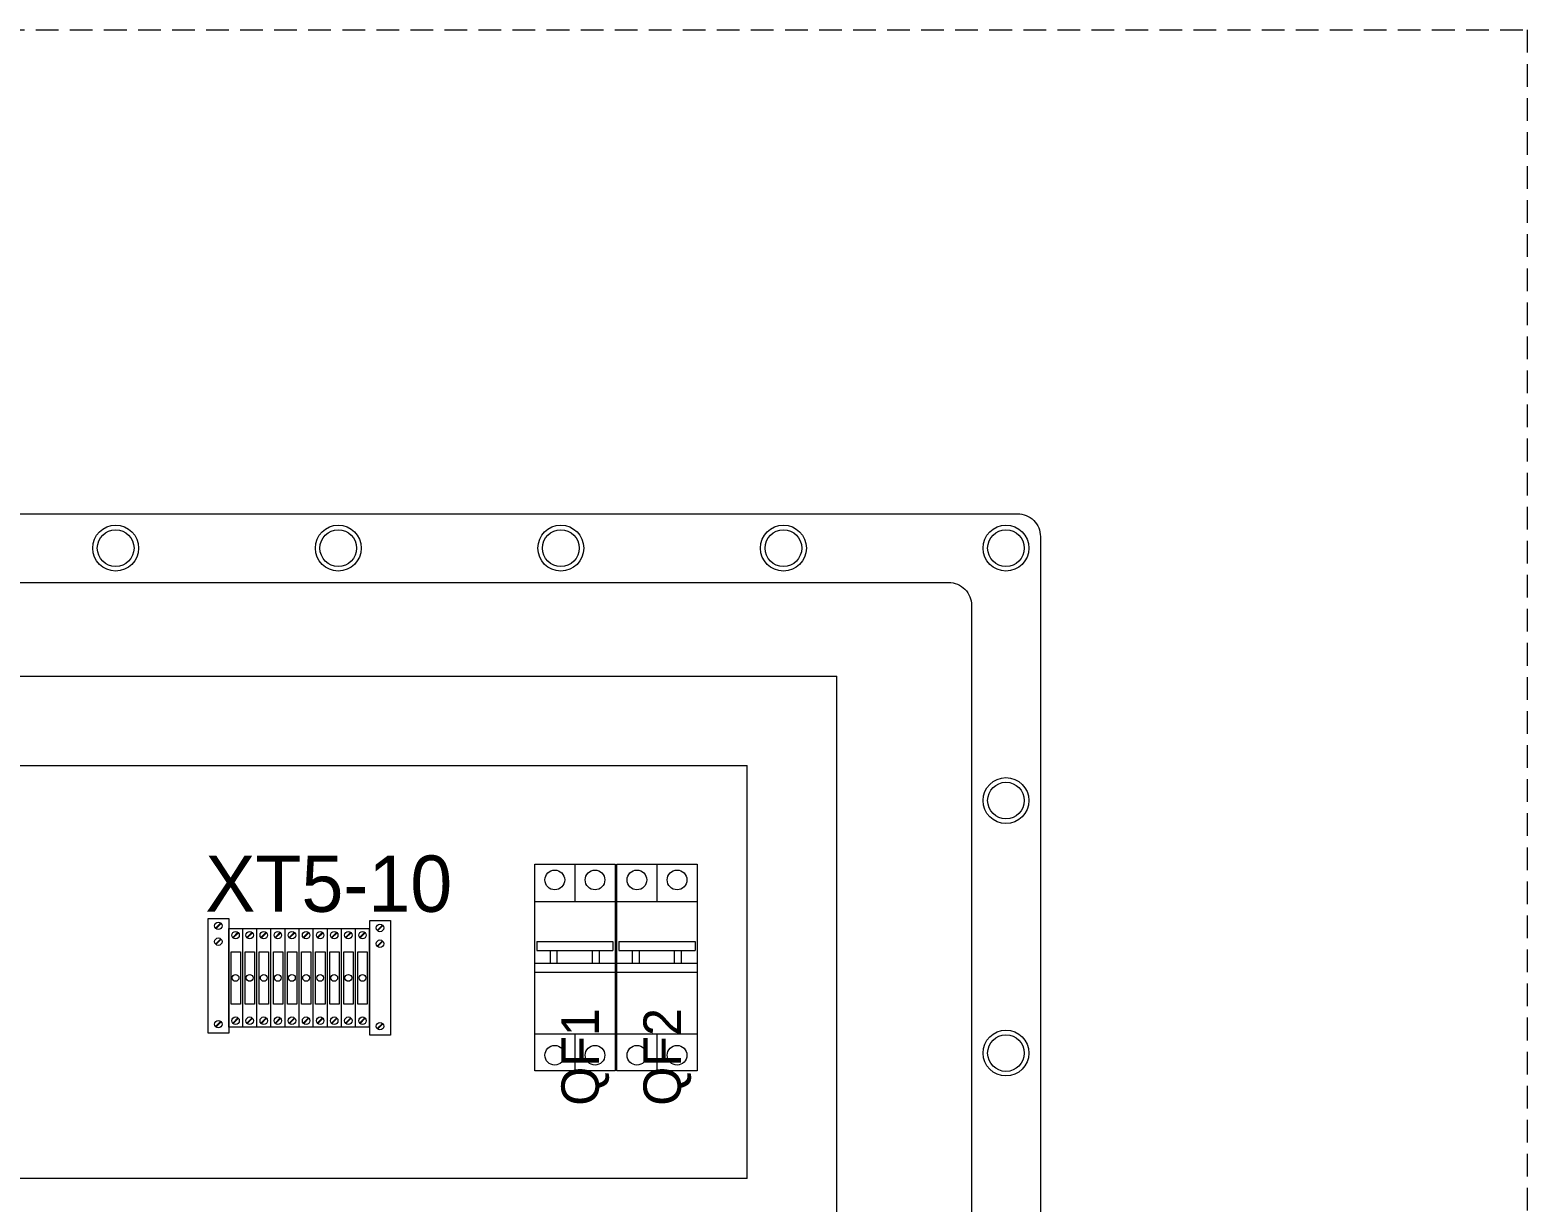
# Model space of a CAD drawing. Header units: millimetres. Extents: x 32721 to 72822, y 57624 to 123188.
# Drawn here: x 43316.1 to 43645.9, y 65405.2 to 65663.3 of the extents above; entities that cross this region are included whole.
import ezdxf

# ---------------------------------------------------------------- set-up
doc = ezdxf.new("R2010")
doc.units = ezdxf.units.MM
doc.header["$LTSCALE"] = 10
doc.linetypes.add('DASHED', pattern=[0.75, 0.5, -0.25])
doc.layers.add('1轮廓实线层', color=7, linetype='Continuous', lineweight=18)
doc.layers.add('6文字层', color=3, linetype='Continuous', lineweight=18)
doc.styles.add('样式 1', font='SIMYOU.TTF', dxfattribs={"width": 0.75})

msp = doc.modelspace()

# ---------------------------------------------------------------- linework, layer by layer
at = {"layer": '1轮廓实线层'}
for p, q in [((42836.15, 65556.79), (43533.62, 65556.79)), ((42851.31, 65541.63), (43518.46, 65541.63)), ((42875.97, 65521.04), (43493.8, 65521.04)), ((43493.8, 65188.21), (43493.8, 65521.04)), ((42895.69, 65501.33), (43474.08, 65501.33)), ((43474.08, 65410.36), (43474.08, 65501.33)), ((43427.3, 65479.59), (43436.15, 65479.59)), ((43427.3, 65434.1), (43427.3, 65479.59)), ((43436.15, 65479.59), (43444.99, 65479.59)), ((43436.15, 65479.59), (43436.15, 65471.43)), ((43444.99, 65479.59), (43444.99, 65434.1)), ((43445.37, 65479.59), (43454.22, 65479.59)), ((43445.37, 65434.1), (43445.37, 65479.59)), ((43454.22, 65479.59), (43463.06, 65479.59)), ((43454.22, 65479.59), (43454.22, 65471.43)), ((43463.06, 65479.59), (43463.06, 65434.1)), ((43427.3, 65471.43), (43444.99, 65471.43)), ((43445.37, 65471.43), (43463.06, 65471.43)), ((43427.76, 65462.61), (43444.53, 65462.61)), ((43427.76, 65462.61), (43427.76, 65460.61)), ((43427.76, 65460.61), (43444.53, 65460.61)), ((43430.75, 65457.84), (43430.75, 65460.61)), ((43432.27, 65457.84), (43432.27, 65460.61)), ((43440.02, 65457.84), (43440.02, 65460.61)), ((43441.54, 65457.84), (43441.54, 65460.61)), ((43444.53, 65462.61), (43444.53, 65460.61)), ((43445.83, 65462.61), (43462.6, 65462.61)), ((43445.83, 65462.61), (43445.83, 65460.61)), ((43445.83, 65460.61), (43462.6, 65460.61)), ((43448.82, 65457.84), (43448.82, 65460.61)), ((43450.34, 65457.84), (43450.34, 65460.61)), ((43458.09, 65457.84), (43458.09, 65460.61)), ((43459.61, 65457.84), (43459.61, 65460.61)), ((43462.6, 65462.61), (43462.6, 65460.61)), ((43427.3, 65457.84), (43444.99, 65457.84)), ((43445.37, 65457.84), (43463.06, 65457.84)), ((43427.3, 65455.84), (43444.99, 65455.84)), ((43445.37, 65455.84), (43463.06, 65455.84)), ((43427.3, 65442.26), (43444.99, 65442.26)), ((43436.15, 65442.26), (43436.15, 65434.1)), ((43445.37, 65442.26), (43463.06, 65442.26)), ((43454.22, 65442.26), (43454.22, 65434.1)), ((43436.15, 65434.1), (43427.3, 65434.1)), ((43444.99, 65434.1), (43436.15, 65434.1)), ((43454.22, 65434.1), (43445.37, 65434.1)), ((43463.06, 65434.1), (43454.22, 65434.1)), ((43474.08, 65410.36), (42895.69, 65410.36))]:
    msp.add_line(p, q, dxfattribs=at)
at = {"layer": '1轮廓实线层', "lineweight": 13}
for p, q in [((43355.34, 65467.65), (43359.89, 65467.65)), ((43355.34, 65442.38), (43355.34, 65467.65)), ((43356.98, 65465.5), (43358.14, 65466.66)), ((43357.08, 65465.4), (43358.24, 65466.56)), ((43359.89, 65467.65), (43359.89, 65442.38)), ((43390.94, 65467.2), (43395.49, 65467.2)), ((43390.94, 65441.93), (43390.94, 65467.2)), ((43395.49, 65467.2), (43395.49, 65441.93)), ((43356.98, 65462.02), (43358.14, 65463.19)), ((43357.08, 65461.92), (43358.24, 65463.08)), ((43359.89, 65465.43), (43362.92, 65465.43)), ((43359.89, 65443.7), (43359.89, 65465.43)), ((43360.77, 65463.46), (43361.93, 65464.62)), ((43360.87, 65463.36), (43362.03, 65464.52)), ((43362.92, 65465.43), (43362.92, 65443.7)), ((43362.99, 65465.43), (43366.02, 65465.43)), ((43362.99, 65443.7), (43362.99, 65465.43)), ((43363.88, 65463.46), (43365.04, 65464.62)), ((43363.98, 65463.36), (43365.14, 65464.52)), ((43366.02, 65465.43), (43366.02, 65443.7)), ((43366.1, 65465.43), (43369.13, 65465.43)), ((43366.1, 65443.7), (43366.1, 65465.43)), ((43366.98, 65463.46), (43368.14, 65464.62)), ((43367.08, 65463.36), (43368.24, 65464.52)), ((43369.13, 65465.43), (43369.13, 65443.7)), ((43369.2, 65465.43), (43372.23, 65465.43)), ((43369.2, 65443.7), (43369.2, 65465.43)), ((43370.09, 65463.46), (43371.25, 65464.62)), ((43370.19, 65463.36), (43371.35, 65464.52)), ((43372.23, 65465.43), (43372.23, 65443.7)), ((43372.31, 65465.43), (43375.34, 65465.43)), ((43372.31, 65443.7), (43372.31, 65465.43)), ((43373.19, 65463.46), (43374.35, 65464.62)), ((43373.29, 65463.36), (43374.46, 65464.52)), ((43375.34, 65465.43), (43375.34, 65443.7)), ((43375.41, 65465.43), (43378.44, 65465.43)), ((43375.41, 65443.7), (43375.41, 65465.43)), ((43376.3, 65463.46), (43377.46, 65464.62)), ((43376.4, 65463.36), (43377.56, 65464.52)), ((43378.44, 65465.43), (43378.44, 65443.7)), ((43378.52, 65465.43), (43381.55, 65465.43)), ((43378.52, 65443.7), (43378.52, 65465.43)), ((43379.4, 65463.46), (43380.56, 65464.62)), ((43379.5, 65463.36), (43380.67, 65464.52)), ((43381.55, 65465.43), (43381.55, 65443.7)), ((43381.62, 65465.43), (43384.65, 65465.43)), ((43381.62, 65443.7), (43381.62, 65465.43)), ((43382.51, 65463.46), (43383.67, 65464.62)), ((43382.61, 65463.36), (43383.77, 65464.52)), ((43384.65, 65465.43), (43384.65, 65443.7)), ((43384.73, 65465.43), (43387.76, 65465.43)), ((43384.73, 65443.7), (43384.73, 65465.43)), ((43385.61, 65463.46), (43386.77, 65464.62)), ((43385.71, 65463.36), (43386.88, 65464.52)), ((43387.76, 65465.43), (43387.76, 65443.7)), ((43387.83, 65465.43), (43390.86, 65465.43)), ((43387.83, 65443.7), (43387.83, 65465.43)), ((43388.72, 65463.46), (43389.88, 65464.62)), ((43388.82, 65463.36), (43389.98, 65464.52)), ((43390.86, 65465.43), (43390.86, 65443.7)), ((43390.94, 65443.7), (43390.94, 65465.43)), ((43392.58, 65465.04), (43393.74, 65466.21)), ((43392.68, 65464.94), (43393.84, 65466.1)), ((43392.58, 65461.57), (43393.74, 65462.73)), ((43392.68, 65461.47), (43393.84, 65462.63)), ((43356.98, 65443.86), (43358.14, 65445.02)), ((43357.08, 65443.75), (43358.24, 65444.92)), ((43362.92, 65443.7), (43359.89, 65443.7)), ((43360.77, 65444.61), (43361.93, 65445.77)), ((43360.87, 65444.51), (43362.03, 65445.67)), ((43366.02, 65443.7), (43362.99, 65443.7)), ((43363.88, 65444.61), (43365.04, 65445.77)), ((43363.98, 65444.51), (43365.14, 65445.67)), ((43369.13, 65443.7), (43366.1, 65443.7)), ((43366.98, 65444.61), (43368.14, 65445.77)), ((43367.08, 65444.51), (43368.24, 65445.67)), ((43372.23, 65443.7), (43369.2, 65443.7)), ((43370.09, 65444.61), (43371.25, 65445.77)), ((43370.19, 65444.51), (43371.35, 65445.67)), ((43375.34, 65443.7), (43372.31, 65443.7)), ((43373.19, 65444.61), (43374.35, 65445.77)), ((43373.29, 65444.51), (43374.46, 65445.67)), ((43378.44, 65443.7), (43375.41, 65443.7)), ((43376.3, 65444.61), (43377.46, 65445.77)), ((43376.4, 65444.51), (43377.56, 65445.67)), ((43381.55, 65443.7), (43378.52, 65443.7)), ((43379.4, 65444.61), (43380.56, 65445.77)), ((43379.5, 65444.51), (43380.67, 65445.67)), ((43384.65, 65443.7), (43381.62, 65443.7)), ((43382.51, 65444.61), (43383.67, 65445.77)), ((43382.61, 65444.51), (43383.77, 65445.67)), ((43387.76, 65443.7), (43384.73, 65443.7)), ((43385.61, 65444.61), (43386.77, 65445.77)), ((43385.71, 65444.51), (43386.88, 65445.67)), ((43390.86, 65443.7), (43387.83, 65443.7)), ((43388.72, 65444.61), (43389.88, 65445.77)), ((43388.82, 65444.51), (43389.98, 65445.67)), ((43392.58, 65443.4), (43393.74, 65444.56)), ((43392.68, 65443.3), (43393.84, 65444.46)), ((43359.89, 65442.38), (43355.34, 65442.38)), ((43395.49, 65441.93), (43390.94, 65441.93))]:
    msp.add_line(p, q, dxfattribs=at)
at = {"layer": '1轮廓实线层', "linetype": 'DASHED'}
msp.add_lwpolyline([(42709.92, 65663.32), (43645.86, 65663.32), (43645.86, 64797.17), (42709.92, 64797.17)], close=True, dxfattribs=at)
at = {"layer": '1轮廓实线层'}
for points in [[(43533.62, 65556.79, -0.414214), (43538.68, 65551.74), (43538.68, 65157.52, -0.414214), (43533.62, 65152.46)], [(43518.46, 65541.63, -0.414214), (43523.51, 65536.58), (43523.51, 65172.68, -0.414214), (43518.46, 65167.62)]]:
    msp.add_lwpolyline(points, format="xyb", dxfattribs=at)
at = {"layer": '1轮廓实线层', "lineweight": 13}
for points in [[(43360.41, 65460.29), (43362.47, 65460.29), (43362.47, 65448.79), (43360.41, 65448.79)], [(43363.51, 65460.29), (43365.58, 65460.29), (43365.58, 65448.79), (43363.51, 65448.79)], [(43366.62, 65460.29), (43368.68, 65460.29), (43368.68, 65448.79), (43366.62, 65448.79)], [(43369.72, 65460.29), (43371.79, 65460.29), (43371.79, 65448.79), (43369.72, 65448.79)], [(43372.83, 65460.29), (43374.89, 65460.29), (43374.89, 65448.79), (43372.83, 65448.79)], [(43375.93, 65460.29), (43378, 65460.29), (43378, 65448.79), (43375.93, 65448.79)], [(43379.04, 65460.29), (43381.1, 65460.29), (43381.1, 65448.79), (43379.04, 65448.79)], [(43382.14, 65460.29), (43384.21, 65460.29), (43384.21, 65448.79), (43382.14, 65448.79)], [(43385.25, 65460.29), (43387.31, 65460.29), (43387.31, 65448.79), (43385.25, 65448.79)], [(43388.35, 65460.29), (43390.42, 65460.29), (43390.42, 65448.79), (43388.35, 65448.79)]]:
    msp.add_lwpolyline(points, close=True, dxfattribs=at)
at = {"layer": '1轮廓实线层'}
for centre, radius in [((43334.99, 65549.21), 5.05), ((43334.99, 65549.21), 4.04), ((43384.02, 65549.21), 5.05), ((43384.02, 65549.21), 4.04), ((43433.04, 65549.21), 5.05), ((43433.04, 65549.21), 4.04), ((43482.07, 65549.21), 5.05), ((43482.07, 65549.21), 4.04), ((43531.09, 65549.21), 5.05), ((43531.09, 65549.21), 4.04), ((43531.09, 65493.62), 5.05), ((43531.09, 65493.62), 4.04), ((43431.72, 65476.14), 2.17), ((43440.57, 65476.14), 2.17), ((43449.79, 65476.14), 2.17), ((43458.64, 65476.14), 2.17), ((43531.09, 65438.02), 5.05), ((43531.09, 65438.02), 4.04), ((43431.72, 65437.55), 2.17), ((43440.57, 65437.55), 2.17), ((43449.79, 65437.55), 2.17), ((43458.64, 65437.55), 2.17)]:
    msp.add_circle(centre, radius, dxfattribs=at)
at = {"layer": '1轮廓实线层', "lineweight": 13}
for centre, radius in [((43357.61, 65466.03), 0.821), ((43393.21, 65465.57), 0.821), ((43357.61, 65462.55), 0.821), ((43361.4, 65463.99), 0.821), ((43364.51, 65463.99), 0.821), ((43367.61, 65463.99), 0.821), ((43370.72, 65463.99), 0.821), ((43373.82, 65463.99), 0.821), ((43376.93, 65463.99), 0.821), ((43380.03, 65463.99), 0.821), ((43383.14, 65463.99), 0.821), ((43386.24, 65463.99), 0.821), ((43389.35, 65463.99), 0.821), ((43393.21, 65462.1), 0.821), ((43361.4, 65454.57), 0.742), ((43364.51, 65454.57), 0.742), ((43367.61, 65454.57), 0.742), ((43370.72, 65454.57), 0.742), ((43373.82, 65454.57), 0.742), ((43376.93, 65454.57), 0.742), ((43380.03, 65454.57), 0.742), ((43383.14, 65454.57), 0.742), ((43386.24, 65454.57), 0.742), ((43389.35, 65454.57), 0.742), ((43357.61, 65444.39), 0.821), ((43361.4, 65445.14), 0.821), ((43364.51, 65445.14), 0.821), ((43367.61, 65445.14), 0.821), ((43370.72, 65445.14), 0.821), ((43373.82, 65445.14), 0.821), ((43376.93, 65445.14), 0.821), ((43380.03, 65445.14), 0.821), ((43383.14, 65445.14), 0.821), ((43386.24, 65445.14), 0.821), ((43389.35, 65445.14), 0.821), ((43393.21, 65443.93), 0.821)]:
    msp.add_circle(centre, radius, dxfattribs=at)

# ---------------------------------------------------------------- texts
at = {"layer": '6文字层', "style": '样式 1'}
for s, height, rotation, p in [('XT5-10', 12.404, 360, (43354.72, 65469.12)), ('QF1', 8.269, 90, (43441.43, 65426.42)), ('QF2', 8.269, 90, (43459.5, 65426.42))]:
    msp.add_text(s, height=height, rotation=rotation, dxfattribs=at).set_placement(p)

doc.saveas('drawing.dxf')
